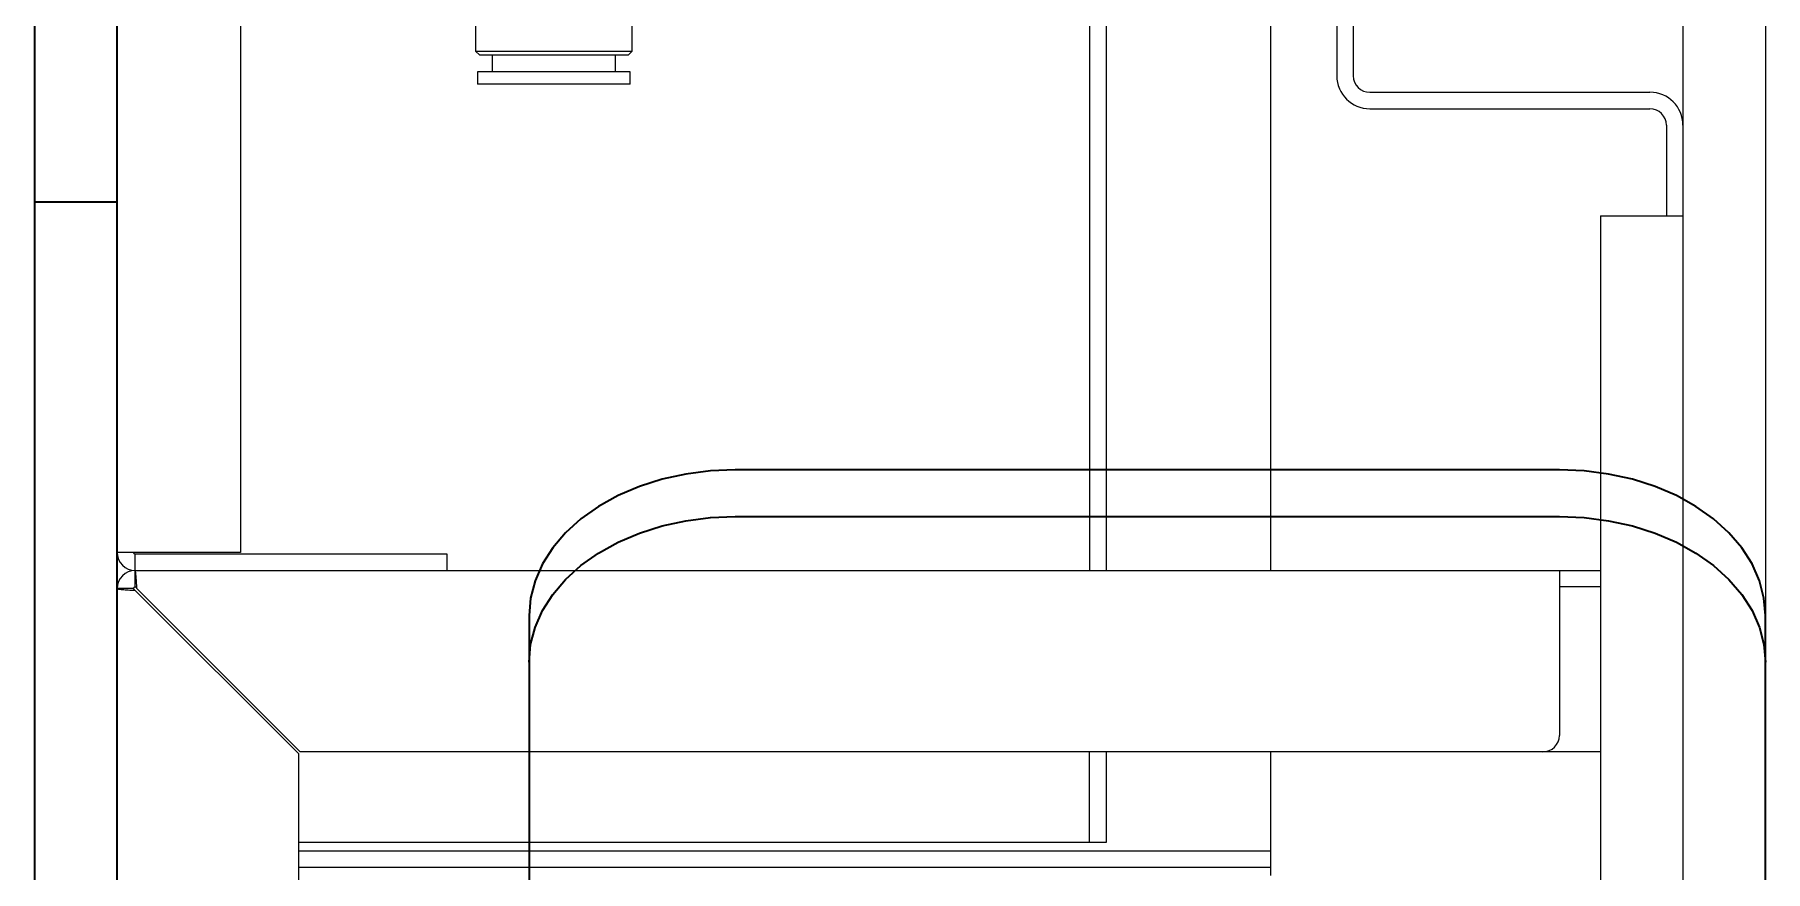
# Model space of a CAD drawing. Header units: inches. Extents: x 16559 to 58559, y 6500 to 36200.
# Drawn here: x 22644.6 to 22854.6, y 23319.7 to 23421.2 of the extents above; entities that cross this region are included whole.
import ezdxf

# ---------------------------------------------------------------- set-up
doc = ezdxf.new("R2010")
doc.units = ezdxf.units.IN
doc.header["$LTSCALE"] = 300
doc.layers.add('GUIDE', color=4, linetype='Continuous', lineweight=35)
doc.layers.add('MACCHINA', color=40, linetype='Continuous')

# ---------------------------------------------------------------- blocks, each defined once
blk = doc.blocks.new('A$C336c1bdc')
at = {"layer": 'MACCHINA'}
for p, q in [((-890, 950), (-890, 390)), ((-1090, 266.91), (-1090, 739.52)), ((-1075, 725.83), (-1075, 474.2)), ((-942, 714.52), (-942, 532)), ((-940, 713.36), (-940, 532)), ((-900, 650), (-900, 200)), ((-950, 472), (-950, 553)), ((-972, 550.5), (-972, 472)), ((-970, 550.5), (-970, 472)), ((-1046.5, 539), (-1046.5, 535)), ((-1027.5, 535), (-1027.5, 539)), ((-1046.5, 535), (-1046, 534.5)), ((-1046.5, 535), (-1027.5, 535)), ((-1028, 534.5), (-1046, 534.5)), ((-1044.5, 534.5), (-1044.5, 532.5)), ((-1029.5, 532.5), (-1029.5, 534.5)), ((-1028, 534.5), (-1027.5, 535)), ((-1046.25, 532.5), (-1046.25, 531)), ((-1027.75, 532.5), (-1046.25, 532.5)), ((-1027.75, 531), (-1027.75, 532.5)), ((-1027.75, 531), (-1046.25, 531)), ((-938, 530), (-904, 530)), ((-938, 528), (-904, 528)), ((-902, 526), (-902, 515)), ((-910, 515), (-910, -983.88)), ((-910, 515), (-900, 515)), ((-1075, 474.2), (-1090, 474.2)), ((-1087.8, 470), (-1087.8, 474)), ((-1087.8, 474), (-1050, 474)), ((-1050, 474), (-1050, 472)), ((-1087.8, 472), (-910, 472)), ((-915, 472), (-915, 452)), ((-1088, 469.8), (-1090, 469.8)), ((-1087.8, 469.59), (-1068, 449.79)), ((-1067.79, 450), (-1087.59, 469.8)), ((-910, 470), (-915, 470)), ((-1068, 449.79), (-1068, 275.28)), ((-910, 450), (-1067.79, 450)), ((-972, 439), (-972, 450)), ((-970, 450), (-970, 439)), ((-950, 435), (-950, 450)), ((-970, 439), (-1068, 439)), ((-1068, 438), (-950, 438)), ((-1068, 436), (-950, 436))]:
    blk.add_line(p, q, dxfattribs=at)
for centre, radius, start, end in [((-938, 532), 4, 180, 270), ((-938, 532), 2, 180, 270), ((-904, 526), 4, 0, 90), ((-904, 526), 2, 0, 90), ((-1087.8, 474.2), 2.2, 180, 270), ((-1087.8, 474.2), 0.2, 180, 270), ((-1087.8, 469.8), 2.2, 90, 180), ((-1087.8, 469.8), 0.2, 90, 180), ((-917, 452), 2, 270, 0)]:
    blk.add_arc(centre, radius, start, end, dxfattribs=at)
for points in [[(-1087.59, 469.8), (-1087.61, 470.09), (-1087.64, 470.66), (-1087.69, 471.39), (-1087.75, 471.9), (-1087.78, 471.97), (-1087.8, 472)], [(-1090, 469.8), (-1089.97, 469.78), (-1089.9, 469.75), (-1089.39, 469.69), (-1088.66, 469.64), (-1088.09, 469.61), (-1087.8, 469.59)], [(-1088, 469.8), (-1088, 469.78), (-1087.99, 469.75), (-1087.94, 469.69), (-1087.88, 469.64), (-1087.83, 469.61), (-1087.8, 469.59)], [(-1087.59, 469.8), (-1087.61, 469.83), (-1087.64, 469.88), (-1087.69, 469.94), (-1087.75, 469.99), (-1087.78, 470), (-1087.8, 470)]]:
    blk.add_open_spline(points, degree=3, dxfattribs=at)
blk = doc.blocks.new('A$Cdb7b875a')
at = {"layer": 'GUIDE'}
for p, q in [((-2100, 570), (-2100, 516.69)), ((-2090, 523.31), (-2090, 570)), ((-2090, 517.66), (-2090, 523.31)), ((-2090, 516.69), (-2100, 516.69)), ((-2100, 516.69), (-2100, 373.73)), ((-2090, 344.69), (-2090, 517.66)), ((-1915, 484.2), (-2015, 484.2)), ((-2015, 478.55), (-1915, 478.55)), ((-2040, 466.53), (-2040, 395.82)), ((-1890, 395.82), (-1890, 466.53))]:
    blk.add_line(p, q, dxfattribs=at)
at = {"layer": 'GUIDE', "flags": 128}
for points in [[(-2015, 484.2), (-2018.01, 484.08), (-2020.98, 483.69), (-2023.87, 483.06), (-2026.62, 482.18), (-2029.2, 481.08), (-2031.58, 479.76), (-2033.71, 478.25), (-2035.57, 476.57), (-2037.14, 474.74), (-2038.38, 472.8), (-2039.27, 470.76), (-2039.82, 468.66), (-2040, 466.53)], [(-1890, 466.53), (-1890.18, 468.66), (-1890.73, 470.76), (-1891.62, 472.8), (-1892.86, 474.74), (-1894.43, 476.57), (-1896.29, 478.25), (-1898.42, 479.76), (-1900.8, 481.08), (-1903.38, 482.18), (-1906.13, 483.06), (-1909.02, 483.69), (-1911.99, 484.08), (-1915, 484.2)], [(-2040, 460.87), (-2039.82, 463), (-2039.27, 465.1), (-2038.38, 467.14), (-2037.14, 469.09), (-2035.57, 470.91), (-2033.71, 472.59), (-2031.58, 474.1), (-2029.2, 475.42), (-2026.62, 476.52), (-2023.87, 477.4), (-2020.98, 478.03), (-2018.01, 478.42), (-2015, 478.55)], [(-1915, 478.55), (-1911.99, 478.42), (-1909.02, 478.03), (-1906.13, 477.4), (-1903.38, 476.52), (-1900.8, 475.42), (-1898.42, 474.1), (-1896.29, 472.59), (-1894.43, 470.91), (-1892.86, 469.09), (-1891.62, 467.14), (-1890.73, 465.1), (-1890.18, 463), (-1890, 460.87)]]:
    blk.add_lwpolyline(points, dxfattribs=at)

msp = doc.modelspace()

# ---------------------------------------------------------------- block references
at = {"layer": 'GUIDE'}
msp.add_blockref('A$Cdb7b875a', (24744.563, 22884.213), dxfattribs=at)
at = {"layer": 'MACCHINA'}
msp.add_blockref('A$C336c1bdc', (23744.563, 22884.213), dxfattribs=at)

doc.saveas('drawing.dxf')
